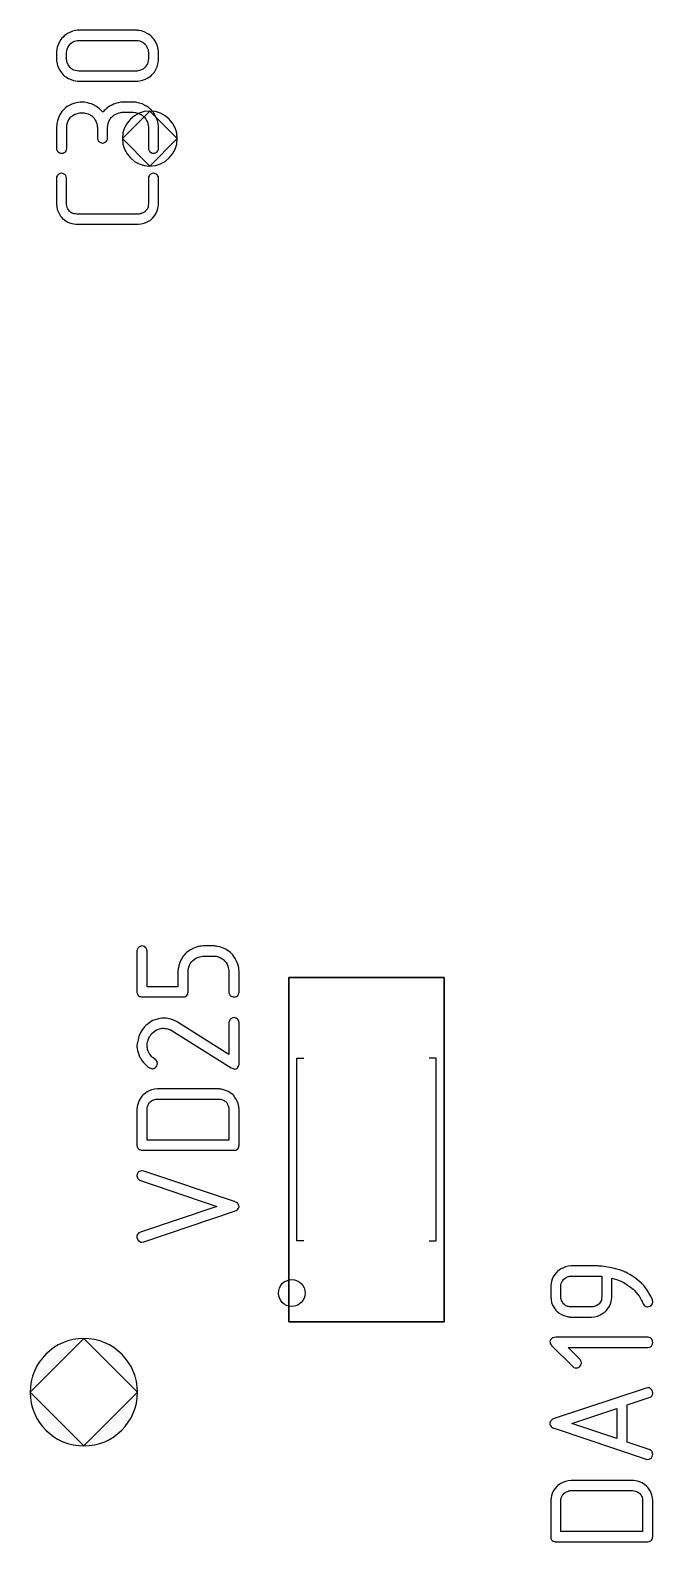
# Model space of a CAD drawing. Header units: inches. Extents: x 0 to 594, y -420 to 0.
# Drawn here: x 229.59 to 235.39, y -84.75 to -70.68 of the extents above; entities that cross this region are included whole.
import ezdxf

# ---------------------------------------------------------------- set-up
doc = ezdxf.new("R2010")
doc.units = ezdxf.units.IN
doc.header["$MEASUREMENT"] = 0

msp = doc.modelspace()

# ---------------------------------------------------------------- linework, layer by layer
at = {"color": 18, "true_color": 0x000000}
for p, q in [((229.878, -70.767), (229.863, -70.793)), ((229.887, -70.755), (229.878, -70.767)), ((229.899, -70.743), (229.887, -70.755)), ((229.902, -70.74), (229.899, -70.742)), ((229.899, -70.742), (229.899, -70.743)), ((229.91, -70.733), (229.902, -70.74)), ((229.923, -70.724), (229.91, -70.733)), ((229.94, -70.711), (229.923, -70.724)), ((229.961, -70.7), (229.94, -70.711)), ((229.986, -70.69), (229.961, -70.7)), ((230.016, -70.683), (229.986, -70.69)), ((230.031, -70.68), (230.016, -70.683)), ((230.03, -70.776), (230.038, -70.774)), ((230.047, -70.68), (230.031, -70.68)), ((230.038, -70.774), (230.044, -70.774)), ((230.044, -70.774), (230.047, -70.774)), ((230.58, -70.68), (230.047, -70.68)), ((230.047, -70.774), (230.58, -70.774)), ((230.581, -70.68), (230.58, -70.68)), ((230.58, -70.774), (230.598, -70.776)), ((230.584, -70.68), (230.581, -70.68)), ((230.588, -70.68), (230.584, -70.68)), ((230.594, -70.681), (230.588, -70.68)), ((230.609, -70.683), (230.594, -70.681)), ((230.629, -70.687), (230.609, -70.683)), ((230.653, -70.695), (230.629, -70.687)), ((230.677, -70.707), (230.653, -70.695)), ((230.702, -70.721), (230.677, -70.707)), ((230.715, -70.731), (230.702, -70.721)), ((230.726, -70.742), (230.715, -70.731)), ((230.729, -70.745), (230.726, -70.742)), ((230.736, -70.753), (230.729, -70.745)), ((230.746, -70.766), (230.736, -70.753)), ((230.757, -70.783), (230.746, -70.766)), ((229.838, -70.876), (229.837, -70.881)), ((229.837, -70.881), (229.837, -70.962)), ((229.837, -70.881), (229.837, -70.881)), ((229.839, -70.86), (229.838, -70.876)), ((229.844, -70.839), (229.839, -70.86)), ((229.852, -70.817), (229.844, -70.839)), ((229.863, -70.793), (229.852, -70.817)), ((229.931, -70.89), (229.933, -70.872)), ((229.931, -70.955), (229.931, -70.89)), ((229.933, -70.872), (229.937, -70.856)), ((229.933, -70.872), (229.933, -70.872)), ((229.937, -70.856), (229.942, -70.842)), ((229.942, -70.842), (229.948, -70.831)), ((229.948, -70.831), (229.954, -70.821)), ((229.954, -70.821), (229.959, -70.814)), ((229.959, -70.814), (229.964, -70.81)), ((229.964, -70.81), (229.965, -70.808)), ((229.965, -70.808), (229.978, -70.797)), ((229.978, -70.797), (229.992, -70.788)), ((229.992, -70.788), (230.006, -70.783)), ((230.006, -70.783), (230.019, -70.779)), ((230.019, -70.779), (230.03, -70.776)), ((230.598, -70.776), (230.613, -70.78)), ((230.613, -70.78), (230.627, -70.786)), ((230.627, -70.786), (230.639, -70.791)), ((230.639, -70.791), (230.649, -70.798)), ((230.649, -70.798), (230.656, -70.804)), ((230.656, -70.804), (230.66, -70.808)), ((230.66, -70.808), (230.661, -70.81)), ((230.661, -70.81), (230.673, -70.822)), ((230.673, -70.822), (230.68, -70.836)), ((230.68, -70.836), (230.685, -70.85)), ((230.685, -70.85), (230.69, -70.862)), ((230.69, -70.862), (230.692, -70.873)), ((230.692, -70.873), (230.694, -70.881)), ((230.694, -70.881), (230.694, -70.946)), ((230.768, -70.804), (230.757, -70.783)), ((230.778, -70.829), (230.768, -70.804)), ((230.785, -70.859), (230.778, -70.829)), ((230.787, -70.874), (230.785, -70.859)), ((230.788, -70.89), (230.787, -70.874)), ((230.788, -70.955), (230.788, -70.89)), ((229.837, -70.962), (229.839, -70.977)), ((229.839, -70.977), (229.847, -71.007)), ((229.847, -71.007), (229.856, -71.031)), ((229.856, -71.031), (229.868, -71.053)), ((229.868, -71.053), (229.88, -71.07)), ((229.933, -70.963), (229.931, -70.955)), ((229.935, -70.974), (229.933, -70.963)), ((229.94, -70.987), (229.935, -70.974)), ((229.945, -71.001), (229.94, -70.987)), ((229.954, -71.015), (229.945, -71.001)), ((229.965, -71.028), (229.954, -71.015)), ((229.966, -71.029), (229.965, -71.028)), ((229.971, -71.034), (229.966, -71.029)), ((229.978, -71.038), (229.971, -71.034)), ((229.987, -71.044), (229.978, -71.038)), ((230, -71.051), (229.987, -71.044)), ((230.014, -71.055), (230, -71.051)), ((230.03, -71.059), (230.014, -71.055)), ((230.62, -71.052), (230.608, -71.056)), ((230.635, -71.046), (230.62, -71.052)), ((230.649, -71.039), (230.635, -71.046)), ((230.661, -71.028), (230.649, -71.039)), ((230.663, -71.027), (230.661, -71.028)), ((230.667, -71.022), (230.663, -71.027)), ((230.671, -71.015), (230.667, -71.022)), ((230.677, -71.005), (230.671, -71.015)), ((230.684, -70.993), (230.677, -71.005)), ((230.688, -70.979), (230.684, -70.993)), ((230.692, -70.963), (230.688, -70.979)), ((230.694, -70.946), (230.692, -70.963)), ((230.749, -71.069), (230.763, -71.044)), ((230.763, -71.044), (230.774, -71.02)), ((230.774, -71.02), (230.781, -70.996)), ((230.781, -70.996), (230.785, -70.976)), ((230.785, -70.976), (230.787, -70.96)), ((230.787, -70.96), (230.788, -70.955)), ((229.88, -71.07), (229.89, -71.083)), ((229.89, -71.083), (229.897, -71.091)), ((229.897, -71.091), (229.899, -71.093)), ((229.899, -71.093), (229.9, -71.094)), ((229.9, -71.094), (229.913, -71.106)), ((229.913, -71.106), (229.924, -71.114)), ((229.924, -71.114), (229.949, -71.13)), ((229.949, -71.13), (229.975, -71.139)), ((229.975, -71.139), (229.997, -71.148)), ((229.997, -71.148), (230.017, -71.152)), ((230.017, -71.152), (230.033, -71.153)), ((230.047, -71.06), (230.03, -71.059)), ((230.033, -71.153), (230.038, -71.155)), ((230.038, -71.155), (230.042, -71.155)), ((230.042, -71.155), (230.045, -71.155)), ((230.045, -71.155), (230.047, -71.155)), ((230.58, -71.06), (230.047, -71.06)), ((230.047, -71.155), (230.58, -71.155)), ((230.581, -71.06), (230.58, -71.06)), ((230.58, -71.155), (230.596, -71.153)), ((230.588, -71.06), (230.581, -71.06)), ((230.596, -71.059), (230.588, -71.06)), ((230.608, -71.056), (230.596, -71.059)), ((230.596, -71.153), (230.612, -71.152)), ((230.612, -71.152), (230.64, -71.145)), ((230.64, -71.145), (230.666, -71.135)), ((230.666, -71.135), (230.688, -71.124)), ((230.688, -71.124), (230.705, -71.113)), ((230.705, -71.113), (230.718, -71.103)), ((230.718, -71.103), (230.726, -71.096)), ((230.726, -71.096), (230.728, -71.093)), ((230.728, -71.093), (230.729, -71.093)), ((230.729, -71.093), (230.749, -71.069)), ((229.869, -71.465), (229.856, -71.495)), ((229.878, -71.451), (229.869, -71.465)), ((229.887, -71.437), (229.878, -71.451)), ((229.899, -71.423), (229.887, -71.437)), ((229.911, -71.41), (229.899, -71.423)), ((229.913, -71.409), (229.911, -71.41)), ((229.914, -71.407), (229.913, -71.409)), ((229.918, -71.404), (229.914, -71.407)), ((229.924, -71.4), (229.918, -71.404)), ((229.938, -71.39), (229.924, -71.4)), ((229.956, -71.379), (229.938, -71.39)), ((229.98, -71.369), (229.956, -71.379)), ((229.976, -71.482), (229.992, -71.471)), ((230.009, -71.359), (229.98, -71.369)), ((229.992, -71.471), (230.009, -71.462)), ((230.04, -71.352), (230.009, -71.359)), ((230.009, -71.462), (230.024, -71.457)), ((230.024, -71.457), (230.04, -71.452)), ((230.057, -71.349), (230.04, -71.352)), ((230.04, -71.452), (230.054, -71.45)), ((230.054, -71.45), (230.064, -71.448)), ((230.075, -71.349), (230.057, -71.349)), ((230.064, -71.448), (230.071, -71.448)), ((230.071, -71.448), (230.073, -71.448)), ((230.073, -71.448), (230.095, -71.45)), ((230.078, -71.349), (230.075, -71.349)), ((230.085, -71.349), (230.078, -71.349)), ((230.096, -71.351), (230.085, -71.349)), ((230.095, -71.45), (230.114, -71.454)), ((230.11, -71.352), (230.096, -71.351)), ((230.127, -71.356), (230.11, -71.352)), ((230.114, -71.454), (230.131, -71.459)), ((230.144, -71.361), (230.127, -71.356)), ((230.131, -71.459), (230.145, -71.465)), ((230.164, -71.366), (230.144, -71.361)), ((230.145, -71.465), (230.158, -71.472)), ((230.158, -71.472), (230.167, -71.478)), ((230.182, -71.373), (230.164, -71.366)), ((230.167, -71.478), (230.172, -71.482)), ((230.183, -71.375), (230.182, -71.373)), ((230.19, -71.378), (230.183, -71.375)), ((230.199, -71.383), (230.19, -71.378)), ((230.21, -71.39), (230.199, -71.383)), ((230.224, -71.4), (230.21, -71.39)), ((230.238, -71.411), (230.224, -71.4)), ((230.254, -71.426), (230.238, -71.411)), ((230.268, -71.442), (230.254, -71.426)), ((230.269, -71.441), (230.268, -71.442)), ((230.274, -71.435), (230.269, -71.441)), ((230.281, -71.428), (230.274, -71.435)), ((230.291, -71.42), (230.281, -71.428)), ((230.302, -71.409), (230.291, -71.42)), ((230.316, -71.399), (230.302, -71.409)), ((230.331, -71.388), (230.316, -71.399)), ((230.35, -71.378), (230.331, -71.388)), ((230.353, -71.376), (230.35, -71.378)), ((230.358, -71.373), (230.353, -71.376)), ((230.355, -71.486), (230.372, -71.472)), ((230.368, -71.369), (230.358, -71.373)), ((230.382, -71.364), (230.368, -71.369)), ((230.372, -71.472), (230.389, -71.462)), ((230.398, -71.359), (230.382, -71.364)), ((230.389, -71.462), (230.406, -71.454)), ((230.416, -71.355), (230.398, -71.359)), ((230.406, -71.454), (230.422, -71.45)), ((230.436, -71.351), (230.416, -71.355)), ((230.422, -71.45), (230.436, -71.447)), ((230.457, -71.349), (230.436, -71.351)), ((230.436, -71.447), (230.447, -71.444)), ((230.447, -71.444), (230.454, -71.444)), ((230.707, -71.433), (230.451, -71.688)), ((230.454, -71.444), (230.457, -71.444)), ((230.551, -71.349), (230.457, -71.349)), ((230.457, -71.444), (230.551, -71.444)), ((230.553, -71.349), (230.551, -71.349)), ((230.551, -71.444), (230.573, -71.445)), ((230.556, -71.349), (230.553, -71.349)), ((230.561, -71.349), (230.556, -71.349)), ((230.568, -71.351), (230.561, -71.349)), ((230.575, -71.351), (230.568, -71.351)), ((230.573, -71.445), (230.592, -71.451)), ((230.585, -71.354), (230.575, -71.351)), ((230.609, -71.358), (230.585, -71.354)), ((230.592, -71.451), (230.609, -71.457)), ((230.635, -71.366), (230.609, -71.358)), ((230.609, -71.457), (230.625, -71.465)), ((230.625, -71.465), (230.636, -71.472)), ((230.663, -71.379), (230.635, -71.366)), ((230.636, -71.472), (230.646, -71.479)), ((230.677, -71.388), (230.663, -71.379)), ((230.691, -71.396), (230.677, -71.388)), ((230.705, -71.407), (230.691, -71.396)), ((230.719, -71.42), (230.705, -71.407)), ((230.963, -71.688), (230.707, -71.433)), ((230.721, -71.421), (230.719, -71.42)), ((230.722, -71.423), (230.721, -71.421)), ((230.725, -71.427), (230.722, -71.423)), ((230.73, -71.433), (230.725, -71.427)), ((230.74, -71.447), (230.73, -71.433)), ((230.753, -71.468), (230.74, -71.447)), ((230.766, -71.492), (230.753, -71.468)), ((229.839, -71.569), (229.838, -71.576)), ((229.838, -71.576), (229.838, -71.786)), ((229.838, -71.576), (229.838, -71.576)), ((229.841, -71.559), (229.839, -71.569)), ((229.842, -71.548), (229.841, -71.559)), ((229.847, -71.524), (229.842, -71.548)), ((229.856, -71.495), (229.847, -71.524)), ((229.933, -71.588), (229.934, -71.564)), ((229.933, -71.781), (229.933, -71.588)), ((229.934, -71.564), (229.94, -71.543)), ((229.94, -71.543), (229.947, -71.524)), ((229.947, -71.524), (229.954, -71.509)), ((229.954, -71.509), (229.962, -71.497)), ((229.962, -71.497), (229.969, -71.489)), ((229.969, -71.489), (229.975, -71.483)), ((229.975, -71.483), (229.976, -71.482)), ((230.172, -71.482), (230.174, -71.483)), ((230.174, -71.483), (230.189, -71.499)), ((230.189, -71.499), (230.199, -71.517)), ((230.199, -71.517), (230.207, -71.534)), ((230.207, -71.534), (230.213, -71.551)), ((230.213, -71.551), (230.216, -71.565)), ((230.216, -71.565), (230.217, -71.576)), ((230.217, -71.576), (230.219, -71.585)), ((230.219, -71.585), (230.219, -71.691)), ((230.313, -71.588), (230.315, -71.567)), ((230.313, -71.686), (230.313, -71.588)), ((230.315, -71.567), (230.32, -71.547)), ((230.32, -71.547), (230.326, -71.528)), ((230.326, -71.528), (230.334, -71.514)), ((230.334, -71.514), (230.341, -71.502)), ((230.341, -71.502), (230.348, -71.493)), ((230.348, -71.493), (230.354, -71.488)), ((230.354, -71.488), (230.355, -71.486)), ((230.646, -71.479), (230.651, -71.485)), ((230.651, -71.485), (230.653, -71.486)), ((230.653, -71.486), (230.667, -71.503)), ((230.667, -71.503), (230.677, -71.52)), ((230.677, -71.52), (230.684, -71.537)), ((230.684, -71.537), (230.688, -71.552)), ((230.688, -71.552), (230.691, -71.567)), ((230.691, -71.567), (230.694, -71.578)), ((230.694, -71.578), (230.694, -71.786)), ((230.777, -71.52), (230.766, -71.492)), ((230.785, -71.552), (230.777, -71.52)), ((230.787, -71.569), (230.785, -71.552)), ((230.788, -71.588), (230.787, -71.569)), ((230.788, -71.781), (230.788, -71.588)), ((230.219, -71.691), (230.222, -71.698)), ((230.222, -71.698), (230.227, -71.709)), ((230.227, -71.709), (230.233, -71.716)), ((230.233, -71.716), (230.234, -71.719)), ((230.234, -71.719), (230.236, -71.719)), ((230.236, -71.719), (230.247, -71.726)), ((230.247, -71.726), (230.257, -71.729)), ((230.257, -71.729), (230.264, -71.73)), ((230.264, -71.73), (230.265, -71.73)), ((230.265, -71.73), (230.267, -71.73)), ((230.267, -71.73), (230.279, -71.729)), ((230.279, -71.729), (230.291, -71.723)), ((230.291, -71.723), (230.298, -71.719)), ((230.298, -71.719), (230.299, -71.717)), ((230.299, -71.717), (230.3, -71.717)), ((230.3, -71.717), (230.307, -71.706)), ((230.307, -71.706), (230.312, -71.695)), ((230.312, -71.695), (230.313, -71.686)), ((230.451, -71.688), (230.707, -71.944)), ((230.707, -71.944), (230.963, -71.688)), ((229.838, -71.786), (229.841, -71.794)), ((229.841, -71.794), (229.845, -71.803)), ((229.845, -71.803), (229.851, -71.81)), ((229.851, -71.81), (229.852, -71.813)), ((229.852, -71.813), (229.854, -71.813)), ((229.854, -71.813), (229.865, -71.82)), ((229.865, -71.82), (229.876, -71.823)), ((229.876, -71.823), (229.883, -71.825)), ((229.883, -71.825), (229.885, -71.825)), ((229.885, -71.825), (229.886, -71.825)), ((229.886, -71.825), (229.9, -71.823)), ((229.9, -71.823), (229.91, -71.819)), ((229.91, -71.819), (229.917, -71.815)), ((229.917, -71.815), (229.92, -71.813)), ((229.92, -71.813), (229.927, -71.802)), ((229.927, -71.802), (229.931, -71.791)), ((229.931, -71.791), (229.933, -71.781)), ((230.694, -71.786), (230.697, -71.794)), ((230.697, -71.794), (230.702, -71.805)), ((230.702, -71.805), (230.708, -71.81)), ((230.708, -71.81), (230.709, -71.813)), ((230.709, -71.813), (230.711, -71.813)), ((230.711, -71.813), (230.722, -71.82)), ((230.722, -71.82), (230.732, -71.823)), ((230.732, -71.823), (230.739, -71.825)), ((230.739, -71.825), (230.74, -71.825)), ((230.74, -71.825), (230.742, -71.825)), ((230.742, -71.825), (230.754, -71.823)), ((230.754, -71.823), (230.766, -71.819)), ((230.766, -71.819), (230.773, -71.815)), ((230.773, -71.815), (230.774, -71.813)), ((230.774, -71.813), (230.776, -71.813)), ((230.776, -71.813), (230.783, -71.802)), ((230.783, -71.802), (230.787, -71.791)), ((230.787, -71.791), (230.788, -71.781)), ((229.844, -72.035), (229.838, -72.046)), ((229.847, -72.03), (229.844, -72.035)), ((229.852, -72.025), (229.847, -72.03)), ((229.855, -72.022), (229.852, -72.025)), ((229.862, -72.018), (229.855, -72.022)), ((229.872, -72.013), (229.862, -72.018)), ((229.885, -72.011), (229.872, -72.013)), ((229.887, -72.011), (229.885, -72.011)), ((229.894, -72.012), (229.887, -72.011)), ((229.904, -72.016), (229.894, -72.012)), ((229.916, -72.023), (229.904, -72.016)), ((229.918, -72.025), (229.916, -72.023)), ((229.923, -72.032), (229.918, -72.025)), ((229.928, -72.043), (229.923, -72.032)), ((230.701, -72.036), (230.695, -72.046)), ((230.704, -72.03), (230.701, -72.036)), ((230.709, -72.025), (230.704, -72.03)), ((230.712, -72.022), (230.709, -72.025)), ((230.719, -72.018), (230.712, -72.022)), ((230.729, -72.013), (230.719, -72.018)), ((230.742, -72.011), (230.729, -72.013)), ((230.745, -72.011), (230.742, -72.011)), ((230.752, -72.012), (230.745, -72.011)), ((230.761, -72.016), (230.752, -72.012)), ((230.773, -72.023), (230.761, -72.016)), ((230.776, -72.025), (230.773, -72.023)), ((230.78, -72.032), (230.776, -72.025)), ((230.785, -72.042), (230.78, -72.032)), ((229.838, -72.046), (229.837, -72.054)), ((229.837, -72.054), (229.837, -72.295)), ((229.837, -72.054), (229.837, -72.054)), ((229.93, -72.05), (229.928, -72.043)), ((229.931, -72.059), (229.93, -72.05)), ((229.931, -72.304), (229.931, -72.059)), ((230.695, -72.046), (230.694, -72.054)), ((230.694, -72.054), (230.694, -72.297)), ((230.787, -72.049), (230.785, -72.042)), ((230.788, -72.057), (230.787, -72.049)), ((230.788, -72.302), (230.788, -72.057)), ((229.837, -72.295), (229.839, -72.324)), ((229.933, -72.311), (229.931, -72.304)), ((229.934, -72.319), (229.933, -72.311)), ((229.938, -72.331), (229.934, -72.319)), ((230.691, -72.321), (230.69, -72.331)), ((230.692, -72.309), (230.691, -72.321)), ((230.694, -72.297), (230.692, -72.309)), ((230.785, -72.322), (230.787, -72.308)), ((230.787, -72.308), (230.788, -72.302)), ((229.839, -72.324), (229.845, -72.35)), ((229.845, -72.35), (229.855, -72.373)), ((229.855, -72.373), (229.865, -72.393)), ((229.865, -72.393), (229.875, -72.41)), ((229.875, -72.41), (229.885, -72.421)), ((229.885, -72.421), (229.89, -72.428)), ((229.89, -72.428), (229.893, -72.431)), ((229.893, -72.431), (229.914, -72.449)), ((229.914, -72.449), (229.937, -72.463)), ((229.942, -72.342), (229.938, -72.331)), ((229.949, -72.353), (229.942, -72.342)), ((229.959, -72.364), (229.949, -72.353)), ((229.962, -72.367), (229.959, -72.364)), ((229.968, -72.373), (229.962, -72.367)), ((229.978, -72.38), (229.968, -72.373)), ((229.99, -72.386), (229.978, -72.38)), ((229.992, -72.386), (229.99, -72.386)), ((229.993, -72.387), (229.992, -72.386)), ((230.002, -72.388), (229.993, -72.387)), ((230.013, -72.39), (230.002, -72.388)), ((230.027, -72.391), (230.013, -72.39)), ((230.599, -72.391), (230.027, -72.391)), ((230.601, -72.391), (230.599, -72.391)), ((230.606, -72.391), (230.601, -72.391)), ((230.613, -72.39), (230.606, -72.391)), ((230.622, -72.388), (230.613, -72.39)), ((230.633, -72.384), (230.622, -72.388)), ((230.644, -72.38), (230.633, -72.384)), ((230.656, -72.373), (230.644, -72.38)), ((230.667, -72.364), (230.656, -72.373)), ((230.668, -72.362), (230.667, -72.364)), ((230.674, -72.355), (230.668, -72.362)), ((230.681, -72.345), (230.674, -72.355)), ((230.675, -72.467), (230.695, -72.457)), ((230.688, -72.333), (230.681, -72.345)), ((230.69, -72.331), (230.688, -72.332)), ((230.688, -72.332), (230.688, -72.333)), ((230.695, -72.457), (230.712, -72.448)), ((230.712, -72.448), (230.723, -72.438)), ((230.723, -72.438), (230.73, -72.432)), ((230.73, -72.432), (230.733, -72.429)), ((230.733, -72.429), (230.752, -72.407)), ((230.752, -72.407), (230.766, -72.384)), ((230.766, -72.384), (230.774, -72.362)), ((230.774, -72.362), (230.781, -72.34)), ((230.781, -72.34), (230.785, -72.322)), ((229.937, -72.463), (229.959, -72.472)), ((229.959, -72.472), (229.98, -72.479)), ((229.98, -72.479), (229.999, -72.483)), ((229.999, -72.483), (230.014, -72.484)), ((230.014, -72.484), (230.02, -72.486)), ((230.02, -72.486), (230.023, -72.486)), ((230.023, -72.486), (230.026, -72.486)), ((230.026, -72.486), (230.027, -72.486)), ((230.027, -72.486), (230.598, -72.486)), ((230.598, -72.486), (230.626, -72.483)), ((230.626, -72.483), (230.653, -72.477)), ((230.653, -72.477), (230.675, -72.467)), ((230.605, -79.215), (230.602, -79.218)), ((230.612, -79.211), (230.605, -79.215)), ((230.622, -79.207), (230.612, -79.211)), ((230.635, -79.204), (230.622, -79.207)), ((230.637, -79.204), (230.635, -79.204)), ((230.644, -79.205), (230.637, -79.204)), ((230.654, -79.21), (230.644, -79.205)), ((230.666, -79.217), (230.654, -79.21)), ((231.139, -79.215), (231.111, -79.227)), ((231.172, -79.207), (231.139, -79.215)), ((231.189, -79.205), (231.172, -79.207)), ((231.207, -79.204), (231.189, -79.205)), ((231.301, -79.204), (231.207, -79.204)), ((231.303, -79.204), (231.301, -79.204)), ((231.306, -79.204), (231.303, -79.204)), ((231.311, -79.204), (231.306, -79.204)), ((231.318, -79.205), (231.311, -79.204)), ((231.325, -79.205), (231.318, -79.205)), ((231.335, -79.208), (231.325, -79.205)), ((231.359, -79.213), (231.335, -79.208)), ((231.385, -79.221), (231.359, -79.213)), ((230.588, -79.241), (230.587, -79.249)), ((230.587, -79.249), (230.587, -79.633)), ((230.587, -79.249), (230.587, -79.249)), ((230.594, -79.229), (230.588, -79.241)), ((230.597, -79.224), (230.594, -79.229)), ((230.602, -79.218), (230.597, -79.224)), ((230.668, -79.218), (230.666, -79.217)), ((230.673, -79.225), (230.668, -79.218)), ((230.678, -79.237), (230.673, -79.225)), ((230.68, -79.244), (230.678, -79.237)), ((230.681, -79.252), (230.68, -79.244)), ((230.681, -79.585), (230.681, -79.252)), ((230.998, -79.331), (230.986, -79.359)), ((231.007, -79.317), (230.998, -79.331)), ((231.015, -79.301), (231.007, -79.317)), ((231.026, -79.289), (231.015, -79.301)), ((231.039, -79.275), (231.026, -79.289)), ((231.041, -79.273), (231.039, -79.275)), ((231.042, -79.272), (231.041, -79.273)), ((231.046, -79.268), (231.042, -79.272)), ((231.052, -79.263), (231.046, -79.268)), ((231.066, -79.252), (231.052, -79.263)), ((231.086, -79.239), (231.066, -79.252)), ((231.084, -79.369), (231.091, -79.356)), ((231.111, -79.227), (231.086, -79.239)), ((231.091, -79.356), (231.098, -79.348)), ((231.098, -79.348), (231.104, -79.342)), ((231.104, -79.342), (231.105, -79.341)), ((231.105, -79.341), (231.122, -79.327)), ((231.122, -79.327), (231.139, -79.317)), ((231.139, -79.317), (231.156, -79.308)), ((231.156, -79.308), (231.172, -79.304)), ((231.172, -79.304), (231.186, -79.301)), ((231.186, -79.301), (231.197, -79.299)), ((231.197, -79.299), (231.204, -79.299)), ((231.204, -79.299), (231.207, -79.299)), ((231.207, -79.299), (231.301, -79.299)), ((231.301, -79.299), (231.324, -79.3)), ((231.324, -79.3), (231.344, -79.306)), ((231.344, -79.306), (231.361, -79.311)), ((231.361, -79.311), (231.376, -79.32)), ((231.376, -79.32), (231.387, -79.327)), ((231.413, -79.234), (231.385, -79.221)), ((231.387, -79.327), (231.397, -79.334)), ((231.397, -79.334), (231.403, -79.339)), ((231.403, -79.339), (231.404, -79.341)), ((231.404, -79.341), (231.417, -79.358)), ((231.427, -79.242), (231.413, -79.234)), ((231.441, -79.251), (231.427, -79.242)), ((231.455, -79.262), (231.441, -79.251)), ((231.469, -79.275), (231.455, -79.262)), ((231.471, -79.276), (231.469, -79.275)), ((231.472, -79.277), (231.471, -79.276)), ((231.475, -79.282), (231.472, -79.277)), ((231.48, -79.287), (231.475, -79.282)), ((231.49, -79.301), (231.48, -79.287)), ((231.503, -79.322), (231.49, -79.301)), ((231.516, -79.346), (231.503, -79.322)), ((231.527, -79.375), (231.516, -79.346)), ((230.97, -79.425), (230.969, -79.432)), ((230.969, -79.432), (230.969, -79.585)), ((230.973, -79.407), (230.97, -79.417)), ((230.97, -79.417), (230.97, -79.425)), ((230.977, -79.385), (230.973, -79.407)), ((230.986, -79.359), (230.977, -79.385)), ((231.063, -79.442), (231.065, -79.421)), ((231.063, -79.634), (231.063, -79.442)), ((231.065, -79.421), (231.07, -79.401)), ((231.07, -79.401), (231.076, -79.383)), ((231.076, -79.383), (231.084, -79.369)), ((231.417, -79.358), (231.427, -79.375)), ((231.427, -79.375), (231.434, -79.392)), ((231.434, -79.392), (231.438, -79.407)), ((231.438, -79.407), (231.441, -79.421)), ((231.441, -79.421), (231.444, -79.432)), ((231.444, -79.432), (231.444, -79.641)), ((231.535, -79.407), (231.527, -79.375)), ((231.537, -79.424), (231.535, -79.407)), ((231.538, -79.442), (231.537, -79.424)), ((231.538, -79.635), (231.538, -79.442)), ((232.001, -82.703), (232.001, -79.497)), ((232.001, -79.497), (232.001, -82.703)), ((233.451, -79.497), (232.001, -79.497)), ((232.001, -79.497), (233.451, -79.497)), ((233.451, -82.703), (233.451, -79.497)), ((233.451, -79.497), (233.451, -82.703)), ((230.587, -79.633), (230.588, -79.648)), ((230.969, -79.585), (230.681, -79.585)), ((231.062, -79.64), (231.063, -79.634)), ((231.537, -79.645), (231.538, -79.635)), ((230.588, -79.648), (230.594, -79.659)), ((230.594, -79.659), (230.602, -79.668)), ((230.602, -79.668), (230.611, -79.674)), ((230.611, -79.674), (230.619, -79.676)), ((230.619, -79.676), (230.628, -79.678)), ((230.628, -79.678), (230.633, -79.679)), ((230.633, -79.679), (230.635, -79.679)), ((230.635, -79.679), (231.017, -79.679)), ((231.017, -79.679), (231.032, -79.678)), ((231.032, -79.678), (231.043, -79.672)), ((231.043, -79.672), (231.052, -79.665)), ((231.052, -79.665), (231.057, -79.655)), ((231.057, -79.655), (231.06, -79.647)), ((231.06, -79.647), (231.062, -79.64)), ((231.444, -79.641), (231.447, -79.648)), ((231.447, -79.648), (231.451, -79.658)), ((231.451, -79.658), (231.456, -79.665)), ((231.456, -79.665), (231.458, -79.668)), ((231.458, -79.668), (231.459, -79.668)), ((231.459, -79.668), (231.471, -79.675)), ((231.471, -79.675), (231.482, -79.678)), ((231.482, -79.678), (231.489, -79.679)), ((231.489, -79.679), (231.49, -79.679)), ((231.49, -79.679), (231.492, -79.679)), ((231.492, -79.679), (231.506, -79.678)), ((231.506, -79.678), (231.516, -79.674)), ((231.516, -79.674), (231.523, -79.669)), ((231.523, -79.669), (231.526, -79.668)), ((231.526, -79.668), (231.533, -79.657)), ((231.533, -79.657), (231.537, -79.645)), ((230.711, -79.913), (230.69, -79.929)), ((230.736, -79.899), (230.711, -79.913)), ((230.767, -79.888), (230.736, -79.899)), ((230.801, -79.878), (230.767, -79.888)), ((230.819, -79.877), (230.801, -79.878)), ((230.838, -79.875), (230.819, -79.877)), ((230.84, -79.875), (230.838, -79.875)), ((230.847, -79.875), (230.84, -79.875)), ((230.859, -79.877), (230.847, -79.875)), ((230.874, -79.879), (230.859, -79.877)), ((230.891, -79.882), (230.874, -79.879)), ((230.911, -79.888), (230.891, -79.882)), ((230.932, -79.896), (230.911, -79.888)), ((230.955, -79.906), (230.932, -79.896)), ((231.444, -80.213), (230.955, -79.906)), ((231.445, -79.906), (231.444, -79.915)), ((231.444, -79.915), (231.444, -80.213)), ((231.451, -79.895), (231.445, -79.906)), ((231.454, -79.891), (231.451, -79.895)), ((231.459, -79.885), (231.454, -79.891)), ((231.462, -79.882), (231.459, -79.885)), ((231.469, -79.878), (231.462, -79.882)), ((231.479, -79.874), (231.469, -79.878)), ((231.492, -79.871), (231.479, -79.874)), ((231.494, -79.871), (231.492, -79.871)), ((231.502, -79.872), (231.494, -79.871)), ((231.511, -79.877), (231.502, -79.872)), ((231.523, -79.884), (231.511, -79.877)), ((231.526, -79.885), (231.523, -79.884)), ((231.53, -79.892), (231.526, -79.885)), ((231.535, -79.902), (231.53, -79.892)), ((231.537, -79.909), (231.535, -79.902)), ((231.538, -79.917), (231.537, -79.909)), ((231.538, -80.306), (231.538, -79.917)), ((230.605, -80.047), (230.597, -80.077)), ((230.618, -80.015), (230.605, -80.047)), ((230.626, -79.999), (230.618, -80.015)), ((230.636, -79.984), (230.626, -79.999)), ((230.649, -79.968), (230.636, -79.984)), ((230.661, -79.953), (230.649, -79.968)), ((230.663, -79.951), (230.661, -79.953)), ((230.664, -79.95), (230.663, -79.951)), ((230.668, -79.946), (230.664, -79.95)), ((230.674, -79.94), (230.668, -79.946)), ((230.681, -79.934), (230.674, -79.94)), ((230.69, -79.929), (230.681, -79.934)), ((230.694, -80.07), (230.705, -80.048)), ((230.705, -80.048), (230.715, -80.033)), ((230.715, -80.033), (230.721, -80.026)), ((230.721, -80.026), (230.723, -80.022)), ((230.723, -80.022), (230.726, -80.019)), ((230.726, -80.019), (230.728, -80.017)), ((230.728, -80.017), (230.745, -80.002)), ((230.745, -80.002), (230.763, -79.989)), ((230.763, -79.989), (230.781, -79.981)), ((230.781, -79.981), (230.797, -79.975)), ((230.797, -79.975), (230.812, -79.972)), ((230.812, -79.972), (230.823, -79.97)), ((230.823, -79.97), (230.831, -79.97)), ((230.831, -79.97), (230.832, -79.97)), ((230.832, -79.97), (230.833, -79.97)), ((230.833, -79.97), (230.846, -79.971)), ((230.846, -79.971), (230.859, -79.972)), ((230.859, -79.972), (230.871, -79.975)), ((230.871, -79.975), (230.881, -79.978)), ((230.881, -79.978), (230.891, -79.982)), ((230.891, -79.982), (230.898, -79.985)), ((230.898, -79.985), (230.904, -79.986)), ((230.904, -79.986), (230.905, -79.988)), ((230.905, -79.988), (231.465, -80.339)), ((230.588, -80.123), (230.587, -80.13)), ((230.587, -80.13), (230.587, -80.142)), ((230.587, -80.13), (230.587, -80.13)), ((230.587, -80.142), (230.588, -80.16)), ((230.589, -80.113), (230.588, -80.123)), ((230.588, -80.16), (230.591, -80.178)), ((230.591, -80.102), (230.589, -80.113)), ((230.597, -80.077), (230.591, -80.102)), ((230.591, -80.178), (230.594, -80.185)), ((230.594, -80.185), (230.595, -80.191)), ((230.595, -80.191), (230.597, -80.194)), ((230.597, -80.194), (230.597, -80.195)), ((230.597, -80.195), (230.604, -80.215)), ((230.681, -80.134), (230.683, -80.109)), ((230.681, -80.14), (230.681, -80.134)), ((230.683, -80.147), (230.681, -80.14)), ((230.683, -80.109), (230.685, -80.098)), ((230.684, -80.156), (230.683, -80.147)), ((230.685, -80.167), (230.684, -80.156)), ((230.685, -80.098), (230.687, -80.089)), ((230.69, -80.178), (230.685, -80.167)), ((230.687, -80.089), (230.69, -80.081)), ((230.69, -80.081), (230.692, -80.075)), ((230.694, -80.191), (230.69, -80.178)), ((230.692, -80.075), (230.694, -80.071)), ((230.694, -80.071), (230.694, -80.07)), ((230.701, -80.204), (230.694, -80.191)), ((230.604, -80.215), (230.612, -80.233)), ((230.612, -80.233), (230.615, -80.24)), ((230.615, -80.24), (230.618, -80.246)), ((230.618, -80.246), (230.619, -80.249)), ((230.619, -80.249), (230.62, -80.25)), ((230.62, -80.25), (230.633, -80.27)), ((230.633, -80.27), (230.647, -80.288)), ((230.647, -80.288), (230.661, -80.302)), ((230.661, -80.302), (230.674, -80.315)), ((230.674, -80.315), (230.685, -80.326)), ((230.685, -80.326), (230.695, -80.333)), ((230.695, -80.333), (230.701, -80.337)), ((230.702, -80.205), (230.701, -80.204)), ((230.701, -80.337), (230.704, -80.339)), ((230.705, -80.209), (230.702, -80.205)), ((230.704, -80.339), (230.715, -80.343)), ((230.709, -80.215), (230.705, -80.209)), ((230.715, -80.223), (230.709, -80.215)), ((230.723, -80.232), (230.715, -80.223)), ((230.733, -80.242), (230.723, -80.232)), ((230.756, -80.259), (230.733, -80.242)), ((230.745, -80.345), (230.754, -80.339)), ((230.754, -80.339), (230.761, -80.335)), ((230.757, -80.26), (230.756, -80.259)), ((230.761, -80.263), (230.757, -80.26)), ((230.767, -80.268), (230.761, -80.263)), ((230.761, -80.335), (230.764, -80.332)), ((230.764, -80.332), (230.771, -80.321)), ((230.773, -80.277), (230.767, -80.268)), ((230.771, -80.321), (230.776, -80.309)), ((230.777, -80.298), (230.773, -80.277)), ((230.776, -80.309), (230.777, -80.301)), ((230.777, -80.301), (230.777, -80.298)), ((231.465, -80.339), (231.479, -80.346)), ((231.513, -80.347), (231.523, -80.342)), ((231.523, -80.342), (231.528, -80.333)), ((231.528, -80.333), (231.534, -80.323)), ((231.534, -80.323), (231.537, -80.315)), ((231.537, -80.315), (231.538, -80.306)), ((232.076, -81.95), (232.076, -80.25)), ((232.076, -80.25), (232.141, -80.25)), ((233.376, -80.25), (233.311, -80.25)), ((233.376, -81.95), (233.376, -80.25)), ((230.715, -80.343), (230.723, -80.346)), ((230.723, -80.346), (230.729, -80.347)), ((230.729, -80.347), (230.73, -80.347)), ((230.73, -80.347), (230.737, -80.346)), ((230.737, -80.346), (230.745, -80.345)), ((231.479, -80.346), (231.49, -80.349)), ((231.49, -80.349), (231.497, -80.35)), ((231.497, -80.35), (231.5, -80.35)), ((231.5, -80.35), (231.513, -80.347)), ((230.625, -80.612), (230.611, -80.635)), ((230.643, -80.591), (230.625, -80.612)), ((230.646, -80.588), (230.643, -80.591)), ((230.653, -80.583), (230.646, -80.588)), ((230.666, -80.573), (230.653, -80.583)), ((230.681, -80.563), (230.666, -80.573)), ((230.701, -80.553), (230.681, -80.563)), ((230.723, -80.543), (230.701, -80.553)), ((230.749, -80.538), (230.723, -80.543)), ((230.777, -80.535), (230.749, -80.538)), ((231.348, -80.535), (230.777, -80.535)), ((231.349, -80.535), (231.348, -80.535)), ((231.351, -80.535), (231.349, -80.535)), ((231.355, -80.535), (231.351, -80.535)), ((231.361, -80.536), (231.355, -80.535)), ((231.376, -80.538), (231.361, -80.536)), ((231.394, -80.542), (231.376, -80.538)), ((231.416, -80.549), (231.394, -80.542)), ((231.438, -80.559), (231.416, -80.549)), ((231.461, -80.573), (231.438, -80.559)), ((231.483, -80.591), (231.461, -80.573)), ((231.486, -80.594), (231.483, -80.591)), ((231.492, -80.601), (231.486, -80.594)), ((231.5, -80.614), (231.492, -80.601)), ((231.51, -80.629), (231.5, -80.614)), ((230.588, -80.712), (230.587, -80.718)), ((230.587, -80.718), (230.587, -81.059)), ((230.587, -80.718), (230.587, -80.718)), ((230.589, -80.697), (230.588, -80.712)), ((230.594, -80.679), (230.589, -80.697)), ((230.601, -80.657), (230.594, -80.679)), ((230.611, -80.635), (230.601, -80.657)), ((230.681, -80.725), (230.683, -80.711)), ((230.681, -81.011), (230.681, -80.725)), ((230.683, -80.711), (230.685, -80.697)), ((230.683, -80.711), (230.683, -80.711)), ((230.685, -80.697), (230.69, -80.686)), ((230.69, -80.686), (230.695, -80.676)), ((230.695, -80.676), (230.701, -80.669)), ((230.701, -80.669), (230.705, -80.662)), ((230.705, -80.662), (230.708, -80.659)), ((230.708, -80.659), (230.709, -80.657)), ((230.709, -80.657), (230.721, -80.648)), ((230.721, -80.648), (230.732, -80.641)), ((230.732, -80.641), (230.743, -80.636)), ((230.743, -80.636), (230.753, -80.632)), ((230.753, -80.632), (230.763, -80.631)), ((230.763, -80.631), (230.77, -80.629)), ((230.77, -80.629), (230.776, -80.629)), ((230.776, -80.629), (230.777, -80.629)), ((230.777, -80.629), (231.349, -80.629)), ((231.349, -80.629), (231.365, -80.631)), ((231.365, -80.631), (231.377, -80.634)), ((231.377, -80.634), (231.39, -80.638)), ((231.39, -80.638), (231.4, -80.643)), ((231.4, -80.643), (231.407, -80.649)), ((231.407, -80.649), (231.414, -80.653)), ((231.414, -80.653), (231.417, -80.656)), ((231.417, -80.656), (231.418, -80.657)), ((231.418, -80.657), (231.427, -80.669)), ((231.427, -80.669), (231.432, -80.68)), ((231.432, -80.68), (231.438, -80.691)), ((231.438, -80.691), (231.441, -80.701)), ((231.441, -80.701), (231.442, -80.711)), ((231.442, -80.711), (231.444, -80.718)), ((231.444, -80.718), (231.444, -81.011)), ((231.521, -80.649), (231.51, -80.629)), ((231.53, -80.672), (231.521, -80.649)), ((231.535, -80.697), (231.53, -80.672)), ((231.538, -80.725), (231.535, -80.697)), ((231.538, -81.061), (231.538, -80.725)), ((231.444, -81.011), (230.681, -81.011)), ((230.587, -81.059), (230.588, -81.075)), ((230.588, -81.075), (230.594, -81.086)), ((230.594, -81.086), (230.602, -81.094)), ((230.602, -81.094), (230.611, -81.1)), ((230.611, -81.1), (230.619, -81.103)), ((230.619, -81.103), (230.628, -81.104)), ((230.628, -81.104), (230.633, -81.106)), ((230.633, -81.106), (230.635, -81.106)), ((230.635, -81.106), (231.492, -81.106)), ((231.492, -81.106), (231.507, -81.104)), ((231.507, -81.104), (231.518, -81.099)), ((231.518, -81.099), (231.527, -81.092)), ((231.527, -81.092), (231.533, -81.082)), ((231.533, -81.082), (231.535, -81.073)), ((231.535, -81.073), (231.537, -81.066)), ((231.537, -81.066), (231.538, -81.061)), ((230.592, -81.321), (230.588, -81.333)), ((230.599, -81.31), (230.592, -81.321)), ((230.602, -81.307), (230.599, -81.31)), ((230.609, -81.303), (230.602, -81.307)), ((230.619, -81.299), (230.609, -81.303)), ((230.633, -81.296), (230.619, -81.299)), ((230.65, -81.299), (230.633, -81.296)), ((231.497, -81.584), (230.65, -81.299)), ((230.588, -81.333), (230.587, -81.341)), ((230.587, -81.341), (230.587, -81.344)), ((230.587, -81.341), (230.587, -81.341)), ((230.587, -81.344), (230.588, -81.354)), ((230.588, -81.354), (230.591, -81.362)), ((230.591, -81.362), (230.595, -81.368)), ((230.595, -81.368), (230.597, -81.371)), ((230.597, -81.371), (230.605, -81.378)), ((230.605, -81.378), (230.612, -81.383)), ((230.612, -81.383), (230.618, -81.386)), ((230.618, -81.386), (230.62, -81.388)), ((230.62, -81.388), (231.332, -81.629)), ((231.499, -81.584), (231.497, -81.584)), ((231.5, -81.585), (231.499, -81.584)), ((231.507, -81.588), (231.5, -81.585)), ((231.517, -81.594), (231.507, -81.588)), ((231.527, -81.601), (231.517, -81.594)), ((231.528, -81.602), (231.527, -81.601)), ((231.531, -81.608), (231.528, -81.602)), ((231.534, -81.616), (231.531, -81.608)), ((231.332, -81.629), (230.619, -81.868)), ((230.65, -81.959), (231.497, -81.674)), ((231.497, -81.674), (231.511, -81.667)), ((231.511, -81.667), (231.521, -81.66)), ((231.521, -81.66), (231.528, -81.653)), ((231.528, -81.653), (231.533, -81.644)), ((231.533, -81.644), (231.535, -81.639)), ((231.538, -81.629), (231.534, -81.616)), ((231.535, -81.639), (231.538, -81.633)), ((231.538, -81.633), (231.538, -81.629)), ((230.591, -81.888), (230.587, -81.901)), ((230.592, -81.887), (230.591, -81.888)), ((230.597, -81.883), (230.592, -81.887)), ((230.606, -81.875), (230.597, -81.883)), ((230.619, -81.868), (230.606, -81.875)), ((230.587, -81.901), (230.587, -81.921)), ((230.587, -81.921), (230.589, -81.928)), ((230.589, -81.928), (230.594, -81.937)), ((230.594, -81.937), (230.599, -81.945)), ((230.599, -81.945), (230.601, -81.947)), ((230.601, -81.947), (230.602, -81.947)), ((230.602, -81.947), (230.613, -81.956)), ((230.613, -81.956), (230.623, -81.96)), ((230.623, -81.96), (230.63, -81.961)), ((230.63, -81.961), (230.632, -81.961)), ((230.632, -81.961), (230.633, -81.961)), ((230.633, -81.961), (230.65, -81.959)), ((232.141, -81.95), (232.076, -81.95)), ((233.311, -81.95), (233.376, -81.95)), ((234.456, -82.306), (234.449, -82.327)), ((234.466, -82.283), (234.456, -82.306)), ((234.48, -82.261), (234.466, -82.283)), ((234.498, -82.24), (234.48, -82.261)), ((234.501, -82.237), (234.498, -82.24)), ((234.508, -82.231), (234.501, -82.237)), ((234.521, -82.221), (234.508, -82.231)), ((234.536, -82.211), (234.521, -82.221)), ((234.556, -82.202), (234.536, -82.211)), ((234.579, -82.192), (234.556, -82.202)), ((234.556, -82.317), (234.56, -82.31)), ((234.56, -82.31), (234.563, -82.307)), ((234.563, -82.307), (234.565, -82.306)), ((234.565, -82.306), (234.576, -82.296)), ((234.576, -82.296), (234.587, -82.289)), ((234.604, -82.186), (234.579, -82.192)), ((234.587, -82.289), (234.598, -82.285)), ((234.598, -82.285), (234.608, -82.281)), ((234.632, -82.183), (234.604, -82.186)), ((234.608, -82.281), (234.618, -82.279)), ((234.618, -82.279), (234.625, -82.278)), ((234.625, -82.278), (234.631, -82.278)), ((234.631, -82.278), (234.632, -82.278)), ((234.87, -82.183), (234.632, -82.183)), ((234.632, -82.278), (234.872, -82.278)), ((234.872, -82.183), (234.87, -82.183)), ((234.876, -82.183), (234.872, -82.183)), ((234.872, -82.278), (234.897, -82.278)), ((234.883, -82.183), (234.876, -82.183)), ((234.893, -82.185), (234.883, -82.183)), ((234.906, -82.185), (234.893, -82.185)), ((234.897, -82.278), (234.918, -82.279)), ((234.92, -82.186), (234.906, -82.185)), ((234.918, -82.279), (234.918, -82.469)), ((234.937, -82.187), (234.92, -82.186)), ((234.954, -82.19), (234.937, -82.187)), ((234.993, -82.196), (234.954, -82.19)), ((235.037, -82.206), (234.993, -82.196)), ((235.013, -82.476), (235.013, -82.297)), ((235.013, -82.297), (235.054, -82.309)), ((235.082, -82.218), (235.037, -82.206)), ((235.054, -82.309), (235.089, -82.321)), ((235.127, -82.235), (235.082, -82.218)), ((235.128, -82.235), (235.127, -82.235)), ((235.131, -82.237), (235.128, -82.235)), ((235.135, -82.24), (235.131, -82.237)), ((235.142, -82.242), (235.135, -82.24)), ((235.15, -82.247), (235.142, -82.242)), ((235.158, -82.251), (235.15, -82.247)), ((235.181, -82.262), (235.158, -82.251)), ((235.205, -82.278), (235.181, -82.262)), ((235.231, -82.296), (235.205, -82.278)), ((235.258, -82.317), (235.231, -82.296)), ((234.443, -82.361), (234.442, -82.366)), ((234.442, -82.366), (234.442, -82.469)), ((234.442, -82.366), (234.442, -82.366)), ((234.445, -82.345), (234.443, -82.361)), ((234.449, -82.327), (234.445, -82.345)), ((234.536, -82.374), (234.538, -82.359)), ((234.536, -82.476), (234.536, -82.374)), ((234.538, -82.359), (234.541, -82.345)), ((234.538, -82.359), (234.538, -82.359)), ((234.541, -82.345), (234.545, -82.334)), ((234.545, -82.334), (234.55, -82.324)), ((234.55, -82.324), (234.556, -82.317)), ((235.089, -82.321), (235.116, -82.334)), ((235.116, -82.334), (235.141, -82.35)), ((235.141, -82.35), (235.162, -82.364)), ((235.162, -82.364), (235.182, -82.376)), ((235.182, -82.376), (235.197, -82.389)), ((235.197, -82.389), (235.209, -82.399)), ((235.209, -82.399), (235.216, -82.405)), ((235.216, -82.405), (235.219, -82.407)), ((235.219, -82.407), (235.238, -82.429)), ((235.238, -82.429), (235.255, -82.448)), ((235.255, -82.448), (235.261, -82.457)), ((235.285, -82.341), (235.258, -82.317)), ((235.286, -82.343), (235.285, -82.341)), ((235.288, -82.344), (235.286, -82.343)), ((235.292, -82.348), (235.288, -82.344)), ((235.296, -82.352), (235.292, -82.348)), ((235.309, -82.366), (235.296, -82.352)), ((235.324, -82.385), (235.309, -82.366)), ((235.341, -82.409), (235.324, -82.385)), ((235.358, -82.436), (235.341, -82.409)), ((235.375, -82.465), (235.358, -82.436)), ((234.442, -82.469), (234.445, -82.498)), ((234.445, -82.498), (234.45, -82.523)), ((234.45, -82.523), (234.46, -82.547)), ((234.46, -82.547), (234.47, -82.565)), ((234.47, -82.565), (234.48, -82.582)), ((234.48, -82.582), (234.49, -82.593)), ((234.49, -82.593), (234.495, -82.601)), ((234.538, -82.484), (234.536, -82.476)), ((234.539, -82.492), (234.538, -82.484)), ((234.543, -82.503), (234.539, -82.492)), ((234.548, -82.515), (234.543, -82.503)), ((234.555, -82.526), (234.548, -82.515)), ((234.565, -82.537), (234.555, -82.526)), ((234.567, -82.54), (234.565, -82.537)), ((234.573, -82.546), (234.567, -82.54)), ((234.583, -82.553), (234.573, -82.546)), ((234.596, -82.558), (234.583, -82.553)), ((234.597, -82.558), (234.596, -82.558)), ((234.598, -82.56), (234.597, -82.558)), ((234.607, -82.561), (234.598, -82.56)), ((234.618, -82.562), (234.607, -82.561)), ((234.632, -82.564), (234.618, -82.562)), ((234.824, -82.564), (234.632, -82.564)), ((234.825, -82.564), (234.824, -82.564)), ((234.831, -82.564), (234.825, -82.564)), ((234.838, -82.562), (234.831, -82.564)), ((234.846, -82.561), (234.838, -82.562)), ((234.858, -82.557), (234.846, -82.561)), ((234.869, -82.553), (234.858, -82.557)), ((234.88, -82.546), (234.869, -82.553)), ((234.892, -82.537), (234.88, -82.546)), ((234.893, -82.534), (234.892, -82.537)), ((234.899, -82.527), (234.893, -82.534)), ((234.906, -82.517), (234.899, -82.527)), ((234.913, -82.506), (234.906, -82.517)), ((234.914, -82.503), (234.913, -82.505)), ((234.913, -82.505), (234.913, -82.506)), ((234.916, -82.493), (234.914, -82.503)), ((234.917, -82.482), (234.916, -82.493)), ((234.918, -82.469), (234.917, -82.482)), ((234.958, -82.602), (234.976, -82.579)), ((234.976, -82.579), (234.99, -82.557)), ((234.99, -82.557), (234.999, -82.536)), ((234.999, -82.536), (235.006, -82.515)), ((235.006, -82.515), (235.01, -82.496)), ((235.01, -82.496), (235.011, -82.482)), ((235.011, -82.482), (235.013, -82.476)), ((235.261, -82.457), (235.265, -82.462)), ((235.265, -82.462), (235.268, -82.467)), ((235.268, -82.467), (235.269, -82.468)), ((235.269, -82.468), (235.283, -82.492)), ((235.283, -82.492), (235.289, -82.503)), ((235.289, -82.503), (235.293, -82.513)), ((235.293, -82.513), (235.298, -82.522)), ((235.298, -82.522), (235.3, -82.529)), ((235.3, -82.529), (235.303, -82.533)), ((235.303, -82.533), (235.303, -82.534)), ((235.303, -82.534), (235.31, -82.546)), ((235.31, -82.546), (235.316, -82.553)), ((235.316, -82.553), (235.322, -82.557)), ((235.322, -82.557), (235.323, -82.558)), ((235.323, -82.558), (235.33, -82.561)), ((235.33, -82.561), (235.337, -82.562)), ((235.337, -82.562), (235.343, -82.564)), ((235.343, -82.564), (235.344, -82.564)), ((235.344, -82.564), (235.358, -82.561)), ((235.358, -82.561), (235.369, -82.557)), ((235.369, -82.557), (235.377, -82.553)), ((235.391, -82.498), (235.375, -82.465)), ((235.377, -82.553), (235.378, -82.55)), ((235.378, -82.55), (235.379, -82.55)), ((235.379, -82.55), (235.388, -82.538)), ((235.388, -82.538), (235.392, -82.529)), ((235.393, -82.519), (235.391, -82.498)), ((235.392, -82.529), (235.393, -82.522)), ((235.393, -82.522), (235.393, -82.519)), ((232.001, -82.703), (233.451, -82.703)), ((233.451, -82.703), (232.001, -82.703)), ((234.495, -82.601), (234.498, -82.603)), ((234.498, -82.603), (234.521, -82.622)), ((234.521, -82.622), (234.543, -82.636)), ((234.543, -82.636), (234.566, -82.644)), ((234.566, -82.644), (234.586, -82.651)), ((234.586, -82.651), (234.604, -82.655)), ((234.604, -82.655), (234.62, -82.657)), ((234.62, -82.657), (234.625, -82.658)), ((234.625, -82.658), (234.629, -82.658)), ((234.629, -82.658), (234.631, -82.658)), ((234.631, -82.658), (234.632, -82.658)), ((234.632, -82.658), (234.822, -82.658)), ((234.822, -82.658), (234.851, -82.655)), ((234.851, -82.655), (234.877, -82.65)), ((234.877, -82.65), (234.9, -82.64)), ((234.9, -82.64), (234.92, -82.63)), ((234.92, -82.63), (234.937, -82.62)), ((234.937, -82.62), (234.948, -82.61)), ((234.948, -82.61), (234.955, -82.605)), ((234.955, -82.605), (234.958, -82.602)), ((230.092, -82.858), (229.592, -83.358)), ((230.592, -83.358), (230.092, -82.858)), ((234.44, -82.871), (234.436, -82.88)), ((234.449, -82.86), (234.44, -82.871)), ((234.452, -82.858), (234.449, -82.86)), ((234.46, -82.853), (234.452, -82.858)), ((234.473, -82.849), (234.46, -82.853)), ((234.49, -82.847), (234.473, -82.849)), ((235.347, -82.847), (234.49, -82.847)), ((235.348, -82.847), (235.347, -82.847)), ((235.351, -82.847), (235.348, -82.847)), ((235.36, -82.849), (235.351, -82.847)), ((235.371, -82.853), (235.36, -82.849)), ((235.382, -82.861), (235.371, -82.853)), ((235.384, -82.864), (235.382, -82.861)), ((235.388, -82.87), (235.384, -82.864)), ((235.392, -82.881), (235.388, -82.87)), ((234.436, -82.88), (234.435, -82.885)), ((234.435, -82.885), (234.435, -82.887)), ((234.435, -82.885), (234.435, -82.885)), ((234.435, -82.887), (234.436, -82.895)), ((234.436, -82.895), (234.438, -82.902)), ((234.438, -82.902), (234.439, -82.908)), ((234.439, -82.908), (234.44, -82.909)), ((234.44, -82.909), (234.445, -82.916)), ((234.445, -82.916), (234.45, -82.923)), ((234.45, -82.923), (234.455, -82.928)), ((234.455, -82.928), (234.456, -82.929)), ((234.456, -82.929), (234.648, -83.119)), ((234.714, -83.052), (234.604, -82.942)), ((234.604, -82.942), (235.347, -82.942)), ((235.347, -82.942), (235.362, -82.939)), ((235.362, -82.939), (235.374, -82.935)), ((235.374, -82.935), (235.379, -82.93)), ((235.379, -82.93), (235.382, -82.928)), ((235.382, -82.928), (235.389, -82.916)), ((235.389, -82.916), (235.392, -82.906)), ((235.393, -82.895), (235.392, -82.881)), ((235.392, -82.906), (235.393, -82.898)), ((235.393, -82.898), (235.393, -82.895)), ((234.648, -83.119), (234.659, -83.128)), ((234.659, -83.128), (234.67, -83.132)), ((234.67, -83.132), (234.677, -83.133)), ((234.677, -83.133), (234.679, -83.133)), ((234.679, -83.133), (234.68, -83.133)), ((234.68, -83.133), (234.687, -83.132)), ((234.687, -83.132), (234.693, -83.131)), ((234.693, -83.131), (234.704, -83.125)), ((234.704, -83.125), (234.711, -83.121)), ((234.711, -83.121), (234.713, -83.118)), ((234.713, -83.118), (234.714, -83.118)), ((234.717, -83.054), (234.714, -83.052)), ((234.714, -83.118), (234.722, -83.107)), ((234.721, -83.061), (234.717, -83.054)), ((234.725, -83.073), (234.721, -83.061)), ((234.722, -83.107), (234.727, -83.095)), ((234.728, -83.085), (234.725, -83.073)), ((234.727, -83.095), (234.728, -83.088)), ((234.728, -83.088), (234.728, -83.085)), ((229.592, -83.358), (230.092, -83.858)), ((230.092, -83.858), (230.592, -83.358)), ((235.331, -83.319), (234.474, -83.604)), ((235.155, -83.477), (235.361, -83.408)), ((235.348, -83.317), (235.331, -83.319)), ((235.35, -83.317), (235.348, -83.317)), ((235.351, -83.317), (235.35, -83.317)), ((235.36, -83.318), (235.351, -83.317)), ((235.369, -83.324), (235.36, -83.318)), ((235.361, -83.408), (235.369, -83.404)), ((235.375, -83.327), (235.369, -83.324)), ((235.369, -83.404), (235.375, -83.401)), ((235.381, -83.332), (235.375, -83.327)), ((235.375, -83.401), (235.381, -83.397)), ((235.382, -83.335), (235.381, -83.332)), ((235.381, -83.397), (235.384, -83.394)), ((235.386, -83.342), (235.382, -83.335)), ((235.384, -83.394), (235.388, -83.389)), ((235.392, -83.353), (235.386, -83.342)), ((235.388, -83.389), (235.389, -83.387)), ((235.389, -83.387), (235.392, -83.379)), ((235.393, -83.366), (235.392, -83.353)), ((235.392, -83.379), (235.393, -83.372)), ((235.393, -83.372), (235.393, -83.366)), ((234.639, -83.649), (235.058, -83.51)), ((235.058, -83.51), (235.058, -83.79)), ((235.058, -83.51), (235.058, -83.51)), ((235.155, -83.823), (235.155, -83.477)), ((234.435, -83.638), (234.433, -83.644)), ((234.433, -83.644), (234.433, -83.649)), ((234.433, -83.644), (234.433, -83.644)), ((234.433, -83.649), (234.435, -83.661)), ((234.439, -83.632), (234.435, -83.638)), ((234.435, -83.661), (234.439, -83.669)), ((234.443, -83.624), (234.439, -83.632)), ((234.439, -83.669), (234.446, -83.678)), ((234.45, -83.617), (234.443, -83.624)), ((234.446, -83.678), (234.453, -83.683)), ((234.46, -83.61), (234.45, -83.617)), ((234.453, -83.683), (234.462, -83.689)), ((234.474, -83.604), (234.46, -83.61)), ((234.462, -83.689), (234.467, -83.692)), ((234.467, -83.692), (234.473, -83.693)), ((234.473, -83.693), (234.474, -83.694)), ((234.474, -83.694), (235.331, -83.981)), ((235.058, -83.79), (234.639, -83.649)), ((235.361, -83.892), (235.155, -83.823)), ((235.331, -83.981), (235.348, -83.983)), ((235.348, -83.983), (235.355, -83.982)), ((235.355, -83.982), (235.361, -83.981)), ((235.364, -83.893), (235.361, -83.892)), ((235.361, -83.981), (235.372, -83.975)), ((235.369, -83.896), (235.364, -83.893)), ((235.378, -83.9), (235.369, -83.896)), ((235.372, -83.975), (235.378, -83.971)), ((235.386, -83.909), (235.378, -83.9)), ((235.378, -83.971), (235.381, -83.968)), ((235.381, -83.968), (235.388, -83.957)), ((235.388, -83.91), (235.386, -83.909)), ((235.389, -83.916), (235.388, -83.91)), ((235.388, -83.957), (235.392, -83.945)), ((235.392, -83.924), (235.389, -83.916)), ((235.393, -83.934), (235.392, -83.924)), ((235.392, -83.945), (235.393, -83.937)), ((235.393, -83.937), (235.393, -83.934)), ((234.466, -84.279), (234.456, -84.302)), ((234.48, -84.257), (234.466, -84.279)), ((234.498, -84.236), (234.48, -84.257)), ((234.501, -84.233), (234.498, -84.236)), ((234.508, -84.227), (234.501, -84.233)), ((234.521, -84.217), (234.508, -84.227)), ((234.536, -84.208), (234.521, -84.217)), ((234.556, -84.198), (234.536, -84.208)), ((234.579, -84.188), (234.556, -84.198)), ((234.604, -84.182), (234.579, -84.188)), ((234.587, -84.285), (234.598, -84.281)), ((234.598, -84.281), (234.608, -84.277)), ((234.632, -84.179), (234.604, -84.182)), ((234.608, -84.277), (234.618, -84.275)), ((234.618, -84.275), (234.625, -84.274)), ((234.625, -84.274), (234.631, -84.274)), ((234.631, -84.274), (234.632, -84.274)), ((235.203, -84.179), (234.632, -84.179)), ((234.632, -84.274), (235.205, -84.274)), ((235.205, -84.179), (235.203, -84.179)), ((235.206, -84.179), (235.205, -84.179)), ((235.205, -84.274), (235.22, -84.275)), ((235.21, -84.179), (235.206, -84.179)), ((235.216, -84.181), (235.21, -84.179)), ((235.231, -84.182), (235.216, -84.181)), ((235.22, -84.275), (235.233, -84.278)), ((235.25, -84.186), (235.231, -84.182)), ((235.233, -84.278), (235.245, -84.282)), ((235.271, -84.193), (235.25, -84.186)), ((235.293, -84.203), (235.271, -84.193)), ((235.316, -84.217), (235.293, -84.203)), ((235.338, -84.236), (235.316, -84.217)), ((235.341, -84.239), (235.338, -84.236)), ((235.347, -84.246), (235.341, -84.239)), ((235.355, -84.258), (235.347, -84.246)), ((235.365, -84.274), (235.355, -84.258)), ((235.377, -84.294), (235.365, -84.274)), ((234.443, -84.357), (234.442, -84.363)), ((234.442, -84.363), (234.442, -84.704)), ((234.442, -84.363), (234.442, -84.363)), ((234.445, -84.341), (234.443, -84.357)), ((234.449, -84.323), (234.445, -84.341)), ((234.456, -84.302), (234.449, -84.323)), ((234.536, -84.37), (234.538, -84.356)), ((234.536, -84.656), (234.536, -84.37)), ((234.538, -84.356), (234.541, -84.341)), ((234.538, -84.356), (234.538, -84.356)), ((234.541, -84.341), (234.545, -84.33)), ((234.545, -84.33), (234.55, -84.32)), ((234.55, -84.32), (234.556, -84.313)), ((234.556, -84.313), (234.56, -84.306)), ((234.56, -84.306), (234.563, -84.303)), ((234.563, -84.303), (234.565, -84.302)), ((234.565, -84.302), (234.576, -84.292)), ((234.576, -84.292), (234.587, -84.285)), ((235.245, -84.282), (235.255, -84.288)), ((235.255, -84.288), (235.262, -84.294)), ((235.262, -84.294), (235.269, -84.298)), ((235.269, -84.298), (235.272, -84.301)), ((235.272, -84.301), (235.274, -84.302)), ((235.274, -84.302), (235.282, -84.313)), ((235.282, -84.313), (235.288, -84.325)), ((235.288, -84.325), (235.293, -84.336)), ((235.293, -84.336), (235.296, -84.346)), ((235.296, -84.346), (235.298, -84.356)), ((235.298, -84.356), (235.299, -84.363)), ((235.299, -84.363), (235.299, -84.656)), ((235.385, -84.316), (235.377, -84.294)), ((235.391, -84.341), (235.385, -84.316)), ((235.393, -84.37), (235.391, -84.341)), ((235.393, -84.705), (235.393, -84.37)), ((234.442, -84.704), (234.443, -84.719)), ((235.299, -84.656), (234.536, -84.656)), ((234.443, -84.719), (234.449, -84.731)), ((234.449, -84.731), (234.457, -84.739)), ((234.457, -84.739), (234.466, -84.745)), ((234.466, -84.745), (234.474, -84.747)), ((234.474, -84.747), (234.483, -84.749)), ((234.483, -84.749), (234.488, -84.75)), ((234.488, -84.75), (234.49, -84.75)), ((234.49, -84.75), (235.347, -84.75)), ((235.347, -84.75), (235.362, -84.749)), ((235.362, -84.749), (235.374, -84.743)), ((235.374, -84.743), (235.382, -84.736)), ((235.382, -84.736), (235.388, -84.726)), ((235.388, -84.726), (235.391, -84.718)), ((235.391, -84.718), (235.392, -84.711)), ((235.392, -84.711), (235.393, -84.705))]:
    msp.add_line(p, q, dxfattribs=at)
at = {"color": 7, "true_color": 0xffffff}
for p, q in [((232.001, -82.703), (232.001, -79.497)), ((232.001, -79.497), (232.001, -82.703)), ((233.451, -79.497), (232.001, -79.497)), ((232.001, -79.497), (233.451, -79.497)), ((233.451, -82.703), (233.451, -79.497)), ((233.451, -79.497), (233.451, -82.703)), ((232.001, -82.703), (233.451, -82.703)), ((233.451, -82.703), (232.001, -82.703))]:
    msp.add_line(p, q, dxfattribs=at)
at = {"color": 18, "true_color": 0x000000}
for centre, radius, start, end in [((230.707, -71.688), 0.256, 90, 180), ((230.707, -71.688), 0.256, 0, 90), ((230.707, -71.688), 0.256, 180, 270), ((230.707, -71.688), 0.256, 270, 0), ((230.092, -83.358), 0.5, 90, 180), ((230.092, -83.358), 0.5, 0, 90), ((230.092, -83.358), 0.5, 180, 270), ((230.092, -83.358), 0.5, 270, 0)]:
    msp.add_arc(centre, radius, start, end, dxfattribs=at)
msp.add_ellipse((232.03, -82.435), major_axis=(0, 0.125), ratio=1, dxfattribs=at)

doc.saveas('drawing.dxf')
